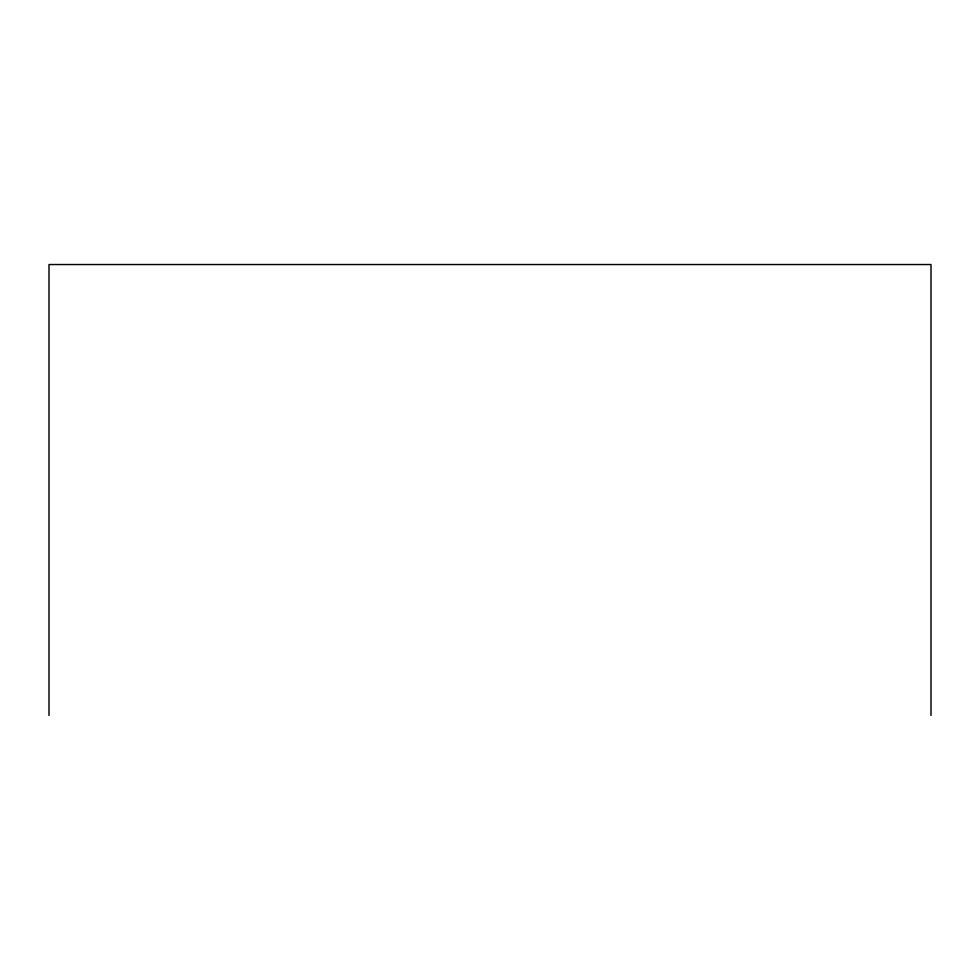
<?xml version="1.0" encoding="UTF-8"?>
<svg xmlns="http://www.w3.org/2000/svg" width="980" height="980" viewBox="0 0 980 980"><rect width="100%" height="100%" fill="white"/><g stroke="black" fill="none" stroke-linecap="round" stroke-linejoin="round"><path stroke-width="1.47" d="M931 715.461L931 264.539L49 264.539L49 715.461"/></g></svg>
